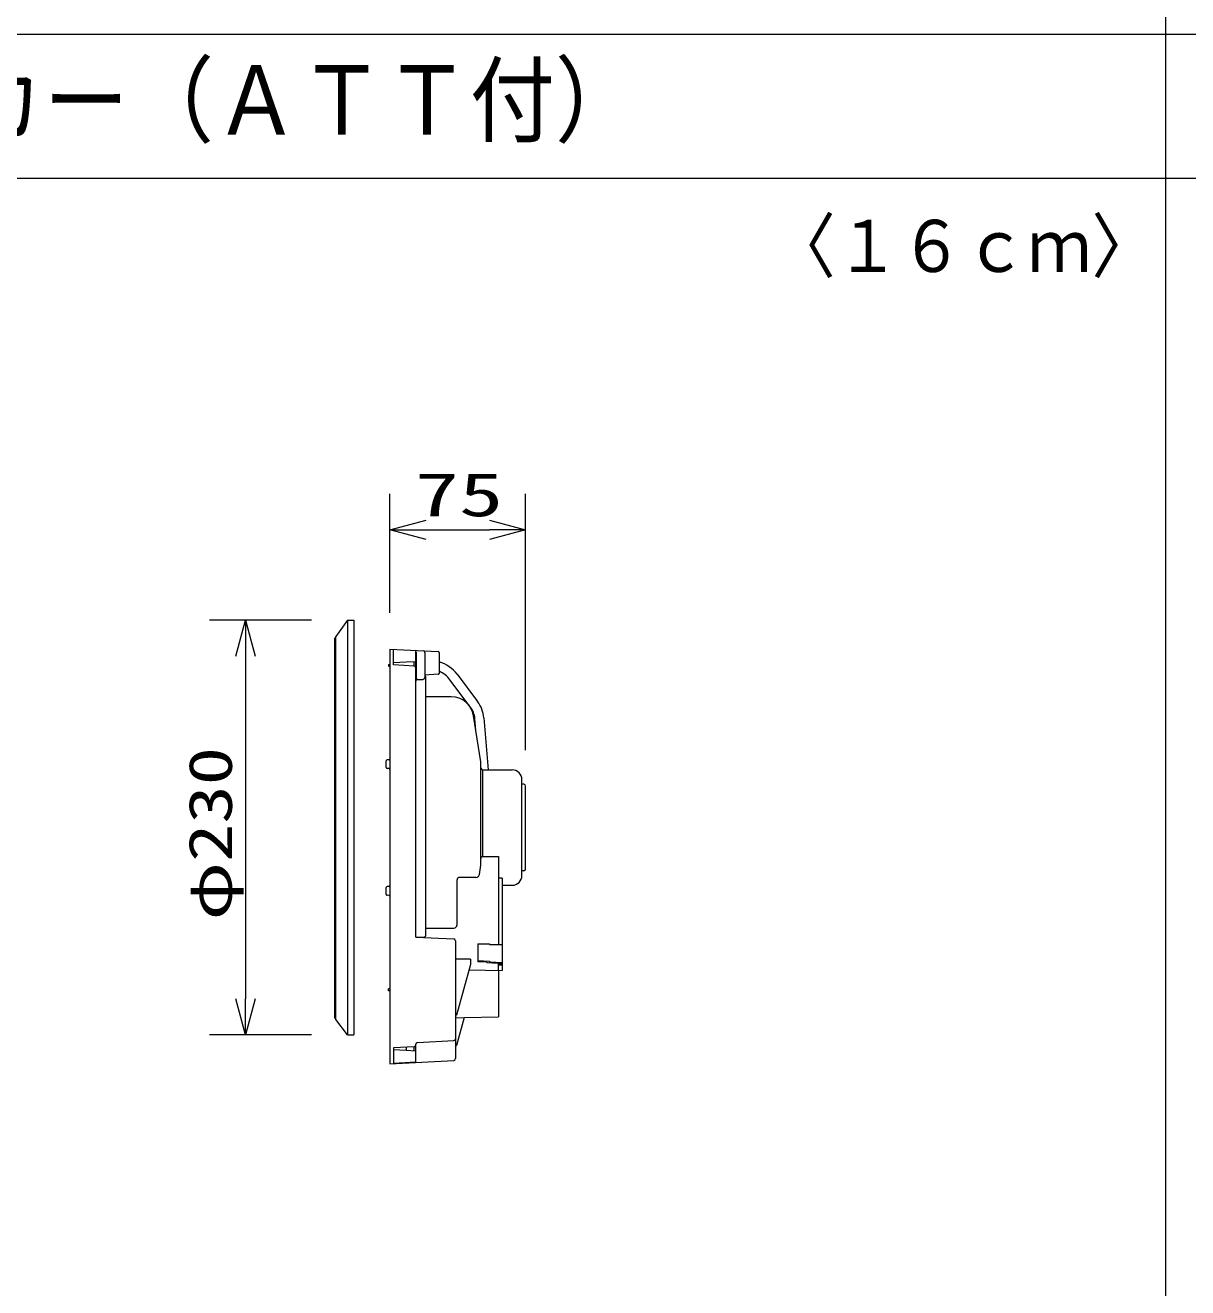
# Model space of a CAD drawing. Units: millimetres on the paper. Extents: x -401 to 401, y -280 to 280.
# Drawn here: x -63.2 to 1.2, y -69.5 to 0.5 of the extents above; entities that cross this region are included whole.
import ezdxf
from ezdxf.enums import TextEntityAlignment as Align

# ---------------------------------------------------------------- set-up
doc = ezdxf.new("R2010")
doc.units = ezdxf.units.MM
for name, color, linetype, lineweight in [('0-3_WAKU-M', 7, 'Continuous', 9), ('0-5_GAIKEI', 4, 'Continuous', 9), ('0-6_SUNPO', 7, 'Continuous', 9), ('0-7_MOJI1', 7, 'Continuous', 9)]:
    doc.layers.add(name, color=color, linetype=linetype, lineweight=lineweight)
doc.styles.add('ＭＳ ゴシック', font='')
doc.styles.get('ＭＳ ゴシック').set_extended_font_data('MS Gothic')

# ---------------------------------------------------------------- blocks, each defined once
blk = doc.blocks.new('_OPEN30')
at = {"layer": '0-6_SUNPO'}
blk.add_line((0, 0), (-1, 0), dxfattribs=at)
blk.add_lwpolyline([(-1, 0.2679), (0, 0), (-1, -0.2679)], dxfattribs=at)

msp = doc.modelspace()

# ---------------------------------------------------------------- linework, layer by layer
at = {"layer": '0-3_WAKU-M'}
for p, q in [((0.011, 240.017), (0.011, -239.983)), ((-257.989, 0.017), (387.011, 0.017)), ((-257.989, -7.983), (387.011, -7.983))]:
    msp.add_line(p, q, dxfattribs=at)
at = {"layer": '0-5_GAIKEI', "color": 7}
for p, q in [((-45.339, -32.483), (-45.989, -33.395)), ((-45.339, -32.483), (-44.989, -32.483)), ((-44.989, -32.483), (-44.989, -55.483)), ((-46.039, -33.465), (-45.989, -33.465)), ((-46.039, -54.549), (-46.039, -33.465)), ((-45.989, -33.465), (-45.989, -33.395)), ((-42.989, -34.083), (-40.307, -34.223)), ((-42.989, -34.083), (-42.989, -57.083)), ((-40.259, -34.273), (-40.259, -35.435)), ((-40.307, -35.485), (-41.059, -35.525)), ((-41.059, -35.525), (-41.059, -35.593)), ((-41.059, -35.593), (-41.024, -35.593)), ((-41.004, -36.733), (-41.004, -35.613)), ((-39.587, -36.733), (-41.004, -36.733)), ((-37.949, -40.333), (-38.352, -37.787)), ((-37.949, -40.683), (-37.949, -40.333)), ((-37.849, -40.783), (-36.219, -40.783)), ((-35.669, -46.633), (-35.669, -41.333)), ((-36.774, -47.183), (-36.774, -51.918)), ((-36.774, -47.183), (-36.219, -47.183)), ((-38.61, -51.875), (-36.774, -51.918)), ((-36.974, -51.913), (-36.974, -54.47)), ((-46.039, -54.549), (-45.989, -54.549)), ((-45.989, -54.619), (-45.989, -54.549)), ((-38.872, -54.514), (-39.295, -56.068)), ((-38.872, -54.514), (-36.974, -54.47)), ((-45.339, -55.483), (-45.989, -54.619)), ((-45.339, -55.483), (-44.989, -55.483)), ((-39.359, -56.132), (-39.359, -56.798)), ((-42.989, -57.083), (-39.454, -56.898))]:
    msp.add_line(p, q, dxfattribs=at)
at = {"layer": '0-5_GAIKEI'}
for p, q in [((-45.339, -32.483), (-45.339, -55.483)), ((-45.989, -54.549), (-45.989, -33.465)), ((-42.789, -34.968), (-42.789, -34.093)), ((-41.559, -50.064), (-41.559, -34.173)), ((-41.53, -34.256), (-41.53, -35.669)), ((-41.059, -34.279), (-41.059, -35.525)), ((-43.059, -34.933), (-42.989, -34.933)), ((-43.059, -34.933), (-43.059, -35.033)), ((-42.089, -34.817), (-42.789, -34.854)), ((-41.654, -35.028), (-42.789, -34.968)), ((-41.559, -34.793), (-42.089, -34.821)), ((-41.654, -35.028), (-41.654, -34.798)), ((-43.059, -35.033), (-42.989, -35.033)), ((-41.059, -35.593), (-41.059, -35.669)), ((-41.459, -35.769), (-41.159, -35.769)), ((-41.004, -49.986), (-41.004, -36.733)), ((-43.189, -40.659), (-43.189, -40.275)), ((-43.037, -40.22), (-43.142, -40.225)), ((-43.037, -40.715), (-43.142, -40.709)), ((-37.949, -46.072), (-37.949, -40.683)), ((-37.849, -40.783), (-37.849, -45.589)), ((-35.569, -41.583), (-35.669, -41.583)), ((-35.469, -46.283), (-35.469, -41.683)), ((-37.849, -45.589), (-36.974, -45.589)), ((-36.974, -45.589), (-36.974, -50.467)), ((-39.269, -49.374), (-39.269, -46.88)), ((-38.227, -46.744), (-39.119, -46.744)), ((-36.774, -46.783), (-36.974, -46.788)), ((-36.774, -46.783), (-36.774, -47.183)), ((-35.569, -46.383), (-35.669, -46.383)), ((-43.189, -47.691), (-43.189, -47.306)), ((-43.037, -47.251), (-43.142, -47.256)), ((-43.037, -47.746), (-43.142, -47.74)), ((-41.004, -49.567), (-39.587, -49.567)), ((-41.559, -50.052), (-41.097, -50.05)), ((-41.559, -50.064), (-39.455, -50.156)), ((-40.999, -49.956), (-40.999, -49.781)), ((-39.359, -50.256), (-39.359, -56.132)), ((-38.12, -50.436), (-37.474, -50.425)), ((-38.12, -50.436), (-38.12, -51.427)), ((-37.474, -50.425), (-37.474, -50.475)), ((-37.474, -50.475), (-36.774, -50.464)), ((-38.529, -51.287), (-39.359, -51.287)), ((-38.12, -51.356), (-37.474, -51.386)), ((-37.62, -51.45), (-38.12, -51.427)), ((-37.62, -51.45), (-37.62, -51.484)), ((-37.003, -51.513), (-37.62, -51.484)), ((-37.474, -51.386), (-37.474, -51.437)), ((-37.474, -51.437), (-36.774, -51.47)), ((-36.974, -51.913), (-36.974, -51.526)), ((-36.774, -51.541), (-36.974, -51.535)), ((-36.974, -51.541), (-36.774, -51.541)), ((-36.774, -51.575), (-36.974, -51.575)), ((-36.774, -51.615), (-36.974, -51.615)), ((-42.989, -52.933), (-43.059, -52.933)), ((-43.059, -53.033), (-43.059, -52.933)), ((-42.989, -53.033), (-43.059, -53.033)), ((-39.359, -54.526), (-38.872, -54.514)), ((-41.559, -56.993), (-41.559, -56.003)), ((-41.464, -55.903), (-39.454, -55.798)), ((-41.654, -56.138), (-42.789, -56.197)), ((-42.789, -56.197), (-42.789, -57.072)), ((-42.089, -56.349), (-42.789, -56.312)), ((-42.089, -56.161), (-42.089, -56.349)), ((-41.559, -56.373), (-42.089, -56.345)), ((-41.654, -56.368), (-41.654, -56.138)), ((-41.559, -56.993), (-42.789, -57.057))]:
    msp.add_line(p, q, dxfattribs=at)
at = {"layer": '0-5_GAIKEI', "color": 134}
for p, q in [((-39.261, -35.486), (-38.134, -36.989)), ((-38.534, -37.289), (-39.661, -35.786)), ((-38.223, -38.605), (-38.279, -37.947)), ((-37.781, -37.904), (-37.534, -40.783))]:
    msp.add_line(p, q, dxfattribs=at)
at = {"layer": '0-5_GAIKEI'}
msp.add_lwpolyline([(-38.529, -51.287), (-38.529, -51.577), (-39.295, -54.39)], dxfattribs=at)
for centre, radius, start, end in [((-41.159, -34.279), 0.1, 0, 87), ((-41.659, -35.128), 0.1, 0, 87), ((-41.392, -35.67), 0.138, 180, 192.44342), ((-41.409, -35.674), 0.12, 192.24835, 207.26625), ((-41.159, -35.669), 0.1, 270, 0), ((-41.459, -35.869), 0.1, 90, 180), ((-41.434, -35.686), 0.0926, 207.22491, 221.70528), ((-41.451, -35.702), 0.0695, 221.496, 240.37218), ((-41.459, -35.716), 0.053, 240.21687, 270), ((-43.139, -40.275), 0.05, 93, 180), ((-43.039, -40.17), 0.05, 273, 0), ((-43.139, -40.659), 0.05, 180, 267), ((-43.039, -40.765), 0.05, 0, 87), ((-35.569, -41.683), 0.1, 0, 90), ((-131.618, -31.892), 94.736, 351.07595, 351.39206), ((-37.833, -45.698), 0.116, 150.13223, 180), ((-37.843, -45.691), 0.104, 119.44319, 150.58799), ((-37.849, -45.679), 0.0903, 90, 119.79088), ((-38.226, -46.53), 0.214, 270, 305.47732), ((-38.21, -46.553), 0.186, 305.6324, 323.62054), ((-38.198, -46.561), 0.171, 323.28346, 350.86638), ((-35.569, -46.283), 0.1, 270, 0), ((-43.139, -47.306), 0.05, 93, 180), ((-43.039, -47.201), 0.05, 273, 0), ((-43.139, -47.691), 0.05, 180, 267), ((-43.039, -47.796), 0.05, 0, 87), ((-39.587, -48.239), 1.328, 269.99195, 276.04575), ((-39.467, -49.356), 0.205, 275.80588, 317.0986), ((-39.453, -49.371), 0.184, 317.55068, 351.18766), ((-39.445, -49.374), 0.176, 351.59354, 0), ((-41.097, -49.951), 0.0997, 270, 322.83221), ((-41.092, -49.955), 0.0927, 323.23556, 0), ((-39.459, -50.256), 0.1, 0, 87.4979), ((-41.459, -56.003), 0.1, 93, 180), ((-39.459, -55.698), 0.1, 273, 0), ((-41.659, -56.038), 0.1, 273, 0), ((-41.659, -56.913), 0.1, 273, 304.82818)]:
    msp.add_arc(centre, radius, start, end, dxfattribs=at)
at = {"layer": '0-5_GAIKEI', "color": 7}
for centre, radius, start, end in [((-40.309, -34.273), 0.05, 0, 87), ((-41.024, -35.613), 0.02, 0, 90), ((-40.309, -35.435), 0.05, 273, 0), ((-39.587, -37.983), 1.25, 8.99714, 90), ((-37.849, -40.683), 0.1, 180, 270), ((-36.219, -41.333), 0.55, 0, 90), ((-36.219, -46.633), 0.55, 270, 0), ((-39.459, -56.798), 0.1, 273, 0)]:
    msp.add_arc(centre, radius, start, end, dxfattribs=at)
at = {"layer": '0-5_GAIKEI'}
for centre, major_axis, ratio, start_param, end_param in [((-41.601, -34.256), (-0.0052, -0.0999), 0.706622, 1.607812, 3.141593), ((-39.119, -46.88), (0.15, 0), 0.906308, 1.570796, 3.141593), ((-37.004, -51.525), (0.03, -0.0012), 0.422104, 0.016258, 1.552148), ((-39.392, -54.368), (-0.1, 0), 0.906308, 1.910546, 2.899576), ((-41.659, -56.913), (-0.0052, 0.0999), 0.052264, 3.141593, 3.697096)]:
    msp.add_ellipse(centre, major_axis=major_axis, ratio=ratio, start_param=start_param, end_param=end_param, dxfattribs=at)
at = {"layer": '0-5_GAIKEI', "color": 134}
for centre, major_axis, ratio, start_param, end_param in [((-40.905, -36.552), (2.003, 0.021), 0.929135, 0.598265, 1.232641), ((-40.896, -36.544), (1.495, -0.024), 0.905778, 0.612065, 1.144642), ((-39.461, -35.636), (-0.2, -0.15), 0.324351, 2.90298, 3.141593), ((-39.773, -38.053), (1.999, 0.008), 0.93003, 0.075813, 0.605205), ((-39.776, -38.05), (1.502, -0.008), 0.904252, 0.082313, 0.601307), ((-38.03, -37.926), (-0.249, -0.021), 0.392728, 3.107983, 3.141593)]:
    msp.add_ellipse(centre, major_axis=major_axis, ratio=ratio, start_param=start_param, end_param=end_param, dxfattribs=at)
at = {"layer": '0-5_GAIKEI', "color": 7}
msp.add_ellipse((-39.392, -56.046), major_axis=(-0.1, 0), ratio=0.906308, start_param=1.910549, end_param=2.899576, dxfattribs=at)
at = {"layer": '0-6_SUNPO'}
for p, q in [((-42.989, -32.083), (-42.989, -25.483)), ((-35.469, -39.683), (-35.469, -25.483)), ((-40.989, -27.483), (-37.469, -27.483)), ((-47.339, -32.483), (-52.989, -32.483)), ((-50.989, -34.483), (-50.989, -53.483)), ((-47.339, -55.483), (-52.989, -55.483))]:
    msp.add_line(p, q, dxfattribs=at)

# ---------------------------------------------------------------- block references
at = {"layer": '0-6_SUNPO', "xscale": 2, "yscale": 2}
for p, rotation in [((-42.989, -27.483), 180), ((-50.989, -32.483), 90), ((-50.989, -55.483), 270)]:
    msp.add_blockref('_OPEN30', p, dxfattribs=dict(at, rotation=rotation))
msp.add_blockref('_OPEN30', (-35.469, -27.483), dxfattribs=at)

# ---------------------------------------------------------------- texts
at = {"layer": '0-6_SUNPO', "style": 'ＭＳ ゴシック', "width": 1.5}
msp.add_text('75', height=2.405, dxfattribs=at).set_placement((-41.61, -27.445), align=Align.BOTTOM_LEFT)
at = {"layer": '0-6_SUNPO', "style": 'ＭＳ ゴシック', "width": 1.3}
msp.add_text('φ230', height=2.405, rotation=90, dxfattribs=at).set_placement((-51.027, -49.126), align=Align.BOTTOM_LEFT)
at = {"layer": '0-7_MOJI1', "style": 'ＭＳ ゴシック', "width": 0.9}
for s, height, p in [('天井埋込スピーカー（ＡＴＴ付）', 3.849, (-99.989, -6.723)), ('〈１６ｃｍ〉', 2.889, (-21.829, -14.043))]:
    msp.add_text(s, height=height, dxfattribs=at).set_placement(p, align=Align.BOTTOM_LEFT)

doc.saveas('drawing.dxf')
